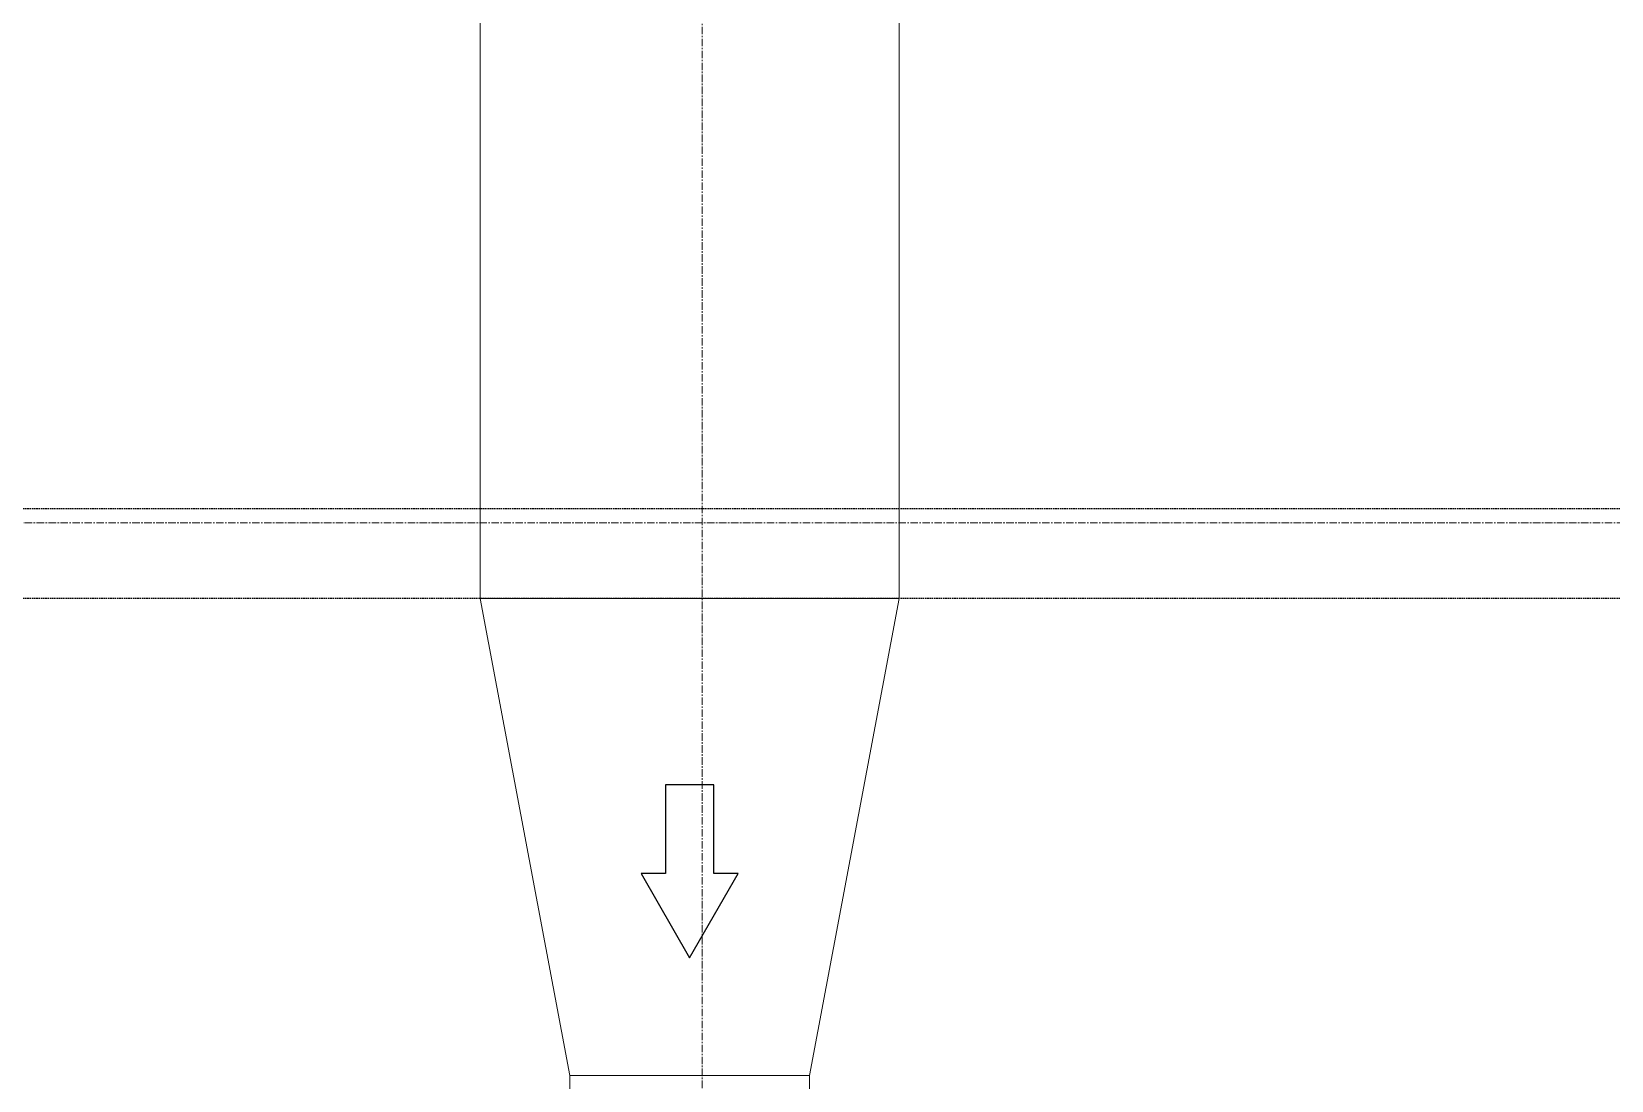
# Model space of a CAD drawing. Header units: inches. Extents: x 86328 to 235202, y 68629 to 184293.
# Drawn here: x 165131 to 167770, y 132511 to 134262 of the extents above; entities that cross this region are included whole.
import ezdxf

# ---------------------------------------------------------------- set-up
doc = ezdxf.new("R2010")
doc.units = ezdxf.units.IN
doc.header["$MEASUREMENT"] = 0
doc.linetypes.add('CENTER', pattern=[2, 1.25, -0.25, 0.25, -0.25])
doc.linetypes.add('HIDDEN', pattern=[0.375, 0.25, -0.125])
doc.layers.add('.5', color=8, linetype='Continuous', lineweight=0)
doc.layers.add('DIM', color=251, linetype='Continuous', lineweight=0)

msp = doc.modelspace()

# ---------------------------------------------------------------- linework, layer by layer
at = {"layer": '.5', "color": 8, "linetype": 'CENTER', "ltscale": 10}
for p, q in [((166251.3, 146210.4), (166251.3, 122881.3)), ((193391.9, 133442.1), (128877.6, 133442.1))]:
    msp.add_line(p, q, dxfattribs=at)
at = {"color": 8}
for p, q in [((166271, 133004.6), (166190, 133004.6)), ((166190, 133004.6), (166190, 132856.1)), ((166271, 132856.1), (166271, 133004.6)), ((166190, 132856.1), (166149.5, 132856.1)), ((166149.5, 132856.1), (166230.5, 132715.5)), ((166230.5, 132715.5), (166311.5, 132856.1)), ((166311.5, 132856.1), (166271, 132856.1))]:
    msp.add_line(p, q, dxfattribs=at)
at = {"layer": 'DIM', "color": 8, "linetype": 'Continuous', "ltscale": 10}
for p, q in [((165880.5, 134979.6), (165880.5, 133315.4)), ((166580.5, 134979.6), (166580.5, 133315.4)), ((165880.5, 133315.4), (166580.5, 133315.4)), ((165880.5, 133315.4), (166030.5, 132519.2)), ((166580.5, 133315.4), (166430.5, 132519.2)), ((166030.5, 132419.2), (166030.5, 132519.2)), ((166030.5, 132519.2), (166430.5, 132519.2)), ((166430.5, 132519.2), (166430.5, 132419.2))]:
    msp.add_line(p, q, dxfattribs=at)
at = {"layer": 'DIM', "color": 8, "linetype": 'HIDDEN', "lineweight": 25, "ltscale": 10}
for p, q in [((168276.3, 133465.4), (164226.3, 133465.4)), ((186276.3, 133315.4), (150276.3, 133315.4))]:
    msp.add_line(p, q, dxfattribs=at)

doc.saveas('drawing.dxf')
